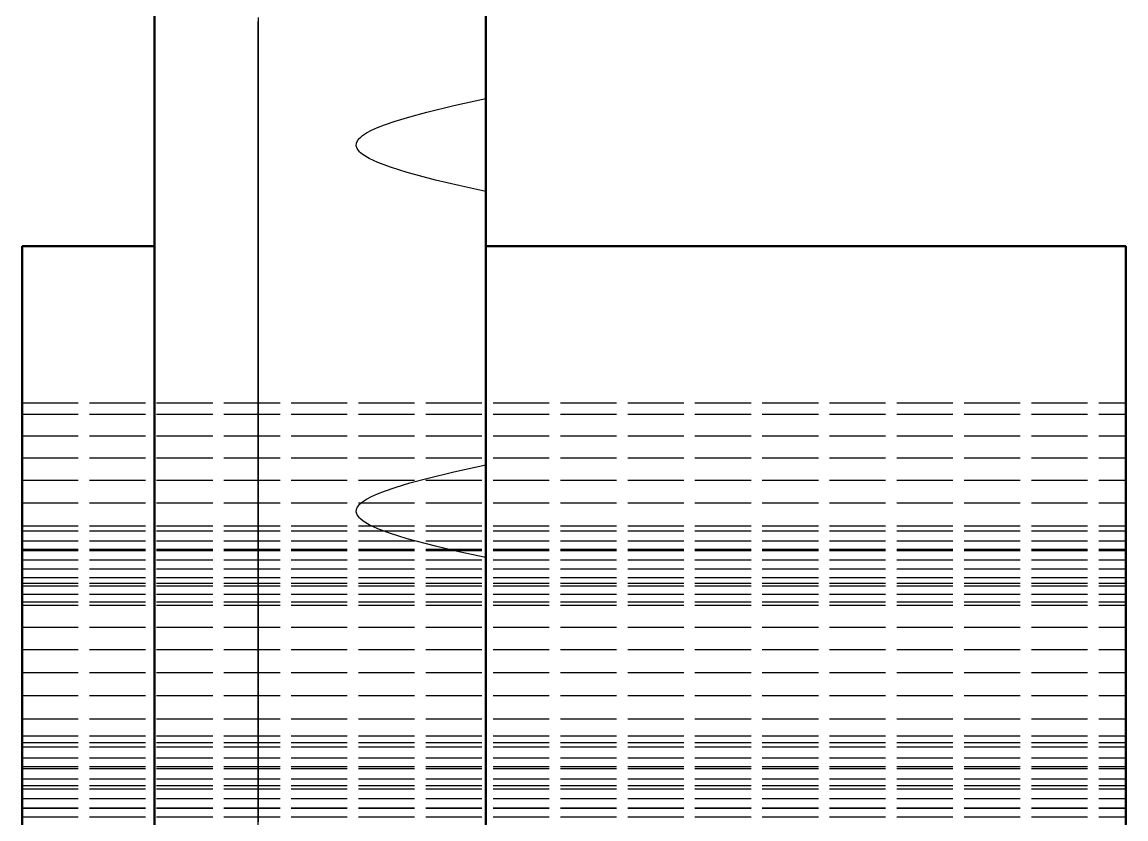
# Model space of a CAD drawing. Header units: millimetres. Extents: x 0 to 420, y 0 to 297.
# Drawn here: x 239.97 to 264.97, y 225.59 to 243.63 of the extents above; entities that cross this region are included whole.
import ezdxf

# ---------------------------------------------------------------- set-up
doc = ezdxf.new("R2010")
doc.units = ezdxf.units.MM
doc.linetypes.add('DASHED', pattern=[1.524, 1.27, -0.254])
doc.layers.add('HIDDEN', color=8, linetype='DASHED', lineweight=25)
doc.layers.add('VISIBLE', color=7, linetype='CONTINUOUS', lineweight=50)

msp = doc.modelspace()

# ---------------------------------------------------------------- linework, layer by layer
at = {"layer": 'HIDDEN'}
for points in [[(242.96812, 247.73942), (242.96812, 238.55568)], [(250.46812, 247.73942), (250.46812, 238.55568)], [(242.96812, 244.37386), (242.96812, 243.25837)], [(250.46812, 244.37386), (250.46812, 243.25837)], [(250.46812, 244.13896), (250.46812, 243.55047)], [(250.46812, 243.32301), (250.46812, 243.93161)], [(250.46812, 243.81966), (250.46812, 243.26681)], [(250.46812, 243.24837), (250.46812, 243.80208)], [(242.96812, 242.63611), (242.96812, 243.74469)], [(242.96812, 243.54247), (242.96812, 243.73554)], [(242.96812, 243.64509), (242.96812, 243.46075)], [(242.96812, 243.6242), (242.96812, 243.59921)], [(242.96812, 243.62202), (242.96812, 243.6242)], [(242.96812, 243.56095), (242.96812, 243.62202)], [(242.96812, 243.59921), (242.96812, 243.49266)], [(242.96812, 243.41635), (242.96812, 243.56095)], [(242.96812, 243.36881), (242.96812, 243.54247)], [(245.31812, 243.73554), (245.31812, 243.54247)], [(245.31812, 243.46075), (245.31812, 243.64509)], [(245.31812, 243.54247), (245.31812, 243.36881)], [(250.46812, 242.63611), (250.46812, 243.74469)], [(250.46812, 243.6242), (250.46812, 243.59921)], [(250.46812, 243.62202), (250.46812, 243.6242)], [(250.46812, 243.56095), (250.46812, 243.62202)], [(250.46812, 243.59921), (250.46812, 243.49266)], [(250.46812, 243.41635), (250.46812, 243.56095)], [(250.46812, 243.55047), (250.46812, 242.97932)], [(242.96812, 243.49266), (242.96812, 243.30295)], [(242.96812, 243.46075), (242.96812, 243.29628)], [(242.96812, 243.18903), (242.96812, 243.41635)], [(242.96812, 243.21552), (242.96812, 243.36881)], [(242.96812, 243.30295), (242.96812, 243.03116)], [(242.96812, 243.29628), (242.96812, 243.15258)], [(242.96812, 243.25837), (242.96812, 242.15654)], [(245.31812, 243.29628), (245.31812, 243.46075)], [(245.31812, 243.36881), (245.31812, 243.21552)], [(245.31812, 243.15258), (245.31812, 243.29628)], [(250.46812, 243.49266), (250.46812, 243.30295)], [(250.46812, 243.18903), (250.46812, 243.41635)], [(250.46812, 242.73459), (250.46812, 243.32301)], [(250.46812, 243.30295), (250.46812, 243.03116)], [(250.46812, 243.26681), (250.46812, 242.68908)], [(250.46812, 243.25837), (250.46812, 242.15654)], [(242.96812, 243.08347), (242.96812, 243.21552)], [(242.96812, 242.88025), (242.96812, 243.18903)], [(242.96812, 243.15258), (242.96812, 243.03048)], [(242.96812, 242.9734), (242.96812, 243.08347)], [(242.96812, 243.03116), (242.96812, 242.6788)], [(242.96812, 243.03048), (242.96812, 242.93064)], [(245.31812, 243.21552), (245.31812, 243.08347)], [(245.31812, 243.03048), (245.31812, 243.15258)], [(245.31812, 243.08347), (245.31812, 242.9734)], [(245.31812, 242.93064), (245.31812, 243.03048)], [(250.46812, 242.66989), (250.46812, 243.24837)], [(250.46812, 242.88025), (250.46812, 243.18903)], [(250.46812, 243.03116), (250.46812, 242.6788)], [(242.96812, 242.88591), (242.96812, 242.9734)], [(242.96812, 242.96781), (242.96812, 242.96719)], [(242.96812, 242.96073), (242.96812, 242.96781)], [(242.96812, 242.96719), (242.96812, 242.94989)], [(242.96812, 242.93054), (242.96812, 242.96073)], [(242.96812, 242.94989), (242.96812, 242.90892)], [(242.96812, 242.93064), (242.96812, 242.85363)], [(242.96812, 242.87679), (242.96812, 242.93054)], [(242.96812, 242.90892), (242.96812, 242.84451)], [(242.96812, 242.8215), (242.96812, 242.88591)], [(242.96812, 242.49175), (242.96812, 242.88025)], [(242.96812, 242.79978), (242.96812, 242.87679)], [(242.96812, 242.85363), (242.96812, 242.79988)], [(242.96812, 242.84451), (242.96812, 242.75702)], [(242.96812, 242.78053), (242.96812, 242.8215)], [(242.96812, 242.79988), (242.96812, 242.76969)], [(242.96812, 242.69994), (242.96812, 242.79978)], [(242.96812, 242.76323), (242.96812, 242.78053)], [(242.96812, 242.76969), (242.96812, 242.76261)], [(242.96812, 242.76261), (242.96812, 242.76323)], [(242.96812, 242.75702), (242.96812, 242.64695)], [(245.31812, 242.9734), (245.31812, 242.88591)], [(245.31812, 242.96781), (245.31812, 242.96073)], [(245.31812, 242.96719), (245.31812, 242.96781)], [(245.31812, 242.94989), (245.31812, 242.96719)], [(245.31812, 242.96073), (245.31812, 242.93054)], [(245.31812, 242.90892), (245.31812, 242.94989)], [(245.31812, 242.85363), (245.31812, 242.93064)], [(245.31812, 242.93054), (245.31812, 242.87679)], [(245.31812, 242.84451), (245.31812, 242.90892)], [(245.31812, 242.88591), (245.31812, 242.8215)], [(245.31812, 242.87679), (245.31812, 242.79978)], [(245.31812, 242.79988), (245.31812, 242.85363)], [(245.31812, 242.75702), (245.31812, 242.84451)], [(245.31812, 242.8215), (245.31812, 242.78053)], [(245.31812, 242.76969), (245.31812, 242.79988)], [(245.31812, 242.79978), (245.31812, 242.69994)], [(245.31812, 242.78053), (245.31812, 242.76323)], [(245.31812, 242.76261), (245.31812, 242.76969)], [(245.31812, 242.76323), (245.31812, 242.76261)], [(245.31812, 242.64695), (245.31812, 242.75702)], [(250.46812, 242.97932), (250.46812, 242.42837)], [(250.46812, 242.49175), (250.46812, 242.88025)], [(242.96812, 242.57784), (242.96812, 242.69994)], [(242.96812, 242.6788), (242.96812, 242.24784)], [(242.96812, 242.64695), (242.96812, 242.5149)], [(242.96812, 241.54469), (242.96812, 242.63611)], [(242.96812, 242.43414), (242.96812, 242.57784)], [(242.96812, 242.5149), (242.96812, 242.36161)], [(245.31812, 242.69994), (245.31812, 242.57784)], [(245.31812, 242.5149), (245.31812, 242.64695)], [(245.31812, 242.57784), (245.31812, 242.43414)], [(245.31812, 242.36161), (245.31812, 242.5149)], [(250.46812, 242.16956), (250.46812, 242.73459)], [(250.46812, 242.68908), (250.46812, 242.08964)], [(250.46812, 242.6788), (250.46812, 242.24784)], [(250.46812, 242.06979), (250.46812, 242.66989)], [(250.46812, 241.54469), (250.46812, 242.63611)], [(242.96812, 242.02569), (242.96812, 242.49175)], [(242.96812, 242.26967), (242.96812, 242.43414)], [(242.96812, 242.36161), (242.96812, 242.18795)], [(242.96812, 242.08533), (242.96812, 242.26967)], [(245.31812, 242.43414), (245.31812, 242.26967)], [(245.31812, 242.18795), (245.31812, 242.36161)], [(245.31812, 242.26967), (245.31812, 242.08533)], [(250.46812, 242.02569), (250.46812, 242.49175)], [(250.46812, 242.42837), (250.46812, 241.90037)], [(242.96812, 242.24784), (242.96812, 241.74069)], [(242.96812, 242.18795), (242.96812, 241.99488)], [(242.96812, 242.15654), (242.96812, 241.07454)], [(242.96812, 241.88216), (242.96812, 242.08533)], [(242.96812, 241.48469), (242.96812, 242.02569)], [(245.31812, 241.99488), (245.31812, 242.18795)], [(245.31812, 242.08533), (245.31812, 241.88216)], [(250.46812, 242.24784), (250.46812, 241.74069)], [(250.46812, 241.63102), (250.46812, 242.16956)], [(250.46812, 242.15654), (250.46812, 241.07454)], [(250.46812, 242.08964), (250.46812, 241.47176)], [(250.46812, 241.45137), (250.46812, 242.06979)], [(250.46812, 241.48469), (250.46812, 242.02569)], [(242.96812, 241.99488), (242.96812, 241.78349)], [(242.96812, 241.66129), (242.96812, 241.88216)], [(242.96812, 241.78349), (242.96812, 241.55495)], [(245.31812, 241.78349), (245.31812, 241.99488)], [(245.31812, 241.88216), (245.31812, 241.66129)], [(245.31812, 241.55495), (245.31812, 241.78349)], [(249.74283, 241.74136), (250.46812, 241.90037)], [(250.46812, 241.90037), (250.46812, 241.51376)], [(242.96812, 241.74069), (242.96812, 241.16018)], [(242.96812, 241.42396), (242.96812, 241.66129)], [(242.96812, 241.55495), (242.96812, 241.31055)], [(242.96812, 240.47655), (242.96812, 241.54469)], [(245.31812, 241.66129), (245.31812, 241.42396)], [(245.31812, 241.31055), (245.31812, 241.55495)], [(248.74794, 241.48987), (249.13207, 241.59353)], [(249.13207, 241.59353), (249.74283, 241.74136)], [(250.46812, 241.74069), (250.46812, 241.16018)], [(250.46812, 241.1219), (250.46812, 241.63102)], [(250.46812, 240.47655), (250.46812, 241.54469)], [(250.46812, 241.51376), (250.46812, 241.09295)], [(242.96812, 240.87177), (242.96812, 241.48469)], [(242.96812, 241.1715), (242.96812, 241.42396)], [(242.96812, 241.31055), (242.96812, 241.05164)], [(245.31812, 241.42396), (245.31812, 241.1715)], [(245.31812, 241.05164), (245.31812, 241.31055)], [(248.01671, 241.24348), (248.17405, 241.3056)], [(248.17405, 241.3056), (248.42008, 241.39064)], [(248.42008, 241.39064), (248.74794, 241.48987)], [(250.46812, 240.87177), (250.46812, 241.48469)], [(250.46812, 241.47176), (250.46812, 240.83882)], [(250.46812, 240.818), (250.46812, 241.45137)], [(242.96812, 240.90531), (242.96812, 241.1715)], [(242.96812, 241.16018), (242.96812, 240.50957)], [(242.96812, 241.07454), (242.96812, 240.01847)], [(242.96812, 241.05164), (242.96812, 240.77968)], [(245.31812, 241.1715), (245.31812, 240.90531)], [(245.31812, 240.77968), (245.31812, 241.05164)], [(247.56411, 240.94736), (247.61113, 241.00526)], [(247.61113, 241.00526), (247.63051, 241.02371)], [(247.63051, 241.02371), (247.67965, 241.06365)], [(247.67965, 241.06365), (247.76989, 241.12269)], [(247.76989, 241.12269), (247.88213, 241.18257)], [(247.88213, 241.18257), (248.01671, 241.24348)], [(250.46812, 241.16018), (250.46812, 240.50957)], [(250.46812, 240.645), (250.46812, 241.1219)], [(250.46812, 241.09295), (250.46812, 240.64007)], [(250.46812, 241.07454), (250.46812, 240.01847)], [(242.96812, 240.62689), (242.96812, 240.90531)], [(242.96812, 240.19036), (242.96812, 240.87177)], [(242.96812, 240.77968), (242.96812, 240.4962)], [(245.31812, 240.90531), (245.31812, 240.62689)], [(245.31812, 240.4962), (245.31812, 240.77968)], [(247.5341, 240.83227), (247.53846, 240.88975)], [(247.5542, 240.76834), (247.5341, 240.83227)], [(247.53846, 240.88975), (247.56411, 240.94736)], [(247.60744, 240.69693), (247.5542, 240.76834)], [(250.46812, 240.19036), (250.46812, 240.87177)], [(250.46812, 240.83882), (250.46812, 240.19428)], [(250.46812, 240.17314), (250.46812, 240.818)], [(242.96812, 240.3378), (242.96812, 240.62689)], [(242.96812, 240.50957), (242.96812, 239.7925)], [(245.31812, 240.62689), (245.31812, 240.3378)], [(247.63055, 240.6747), (247.60744, 240.69693)], [(247.69345, 240.62481), (247.63055, 240.6747)], [(247.82794, 240.54343), (247.69345, 240.62481)], [(248.02637, 240.45091), (247.82794, 240.54343)], [(250.46812, 240.20291), (250.46812, 240.645)], [(250.46812, 240.64007), (250.46812, 240.15736)], [(250.46812, 240.50957), (250.46812, 239.7925)], [(242.96812, 240.4962), (242.96812, 240.20276)], [(242.96812, 239.43769), (242.96812, 240.47655)], [(242.96812, 240.03964), (242.96812, 240.3378)], [(245.31812, 240.20276), (245.31812, 240.4962)], [(245.31812, 240.3378), (245.31812, 240.03964)], [(248.30902, 240.34474), (248.02637, 240.45091)], [(248.69061, 240.22506), (248.30902, 240.34474)], [(250.46812, 239.43769), (250.46812, 240.47655)], [(242.96812, 240.20276), (242.96812, 239.90102)], [(242.96812, 239.44426), (242.96812, 240.19036)], [(242.96812, 239.7341), (242.96812, 240.03964)], [(242.96812, 240.01847), (242.96812, 238.99425)], [(245.31812, 239.90102), (245.31812, 240.20276)], [(245.31812, 240.03964), (245.31812, 239.7341)], [(249.32945, 240.05527), (248.69061, 240.22506)], [(249.85902, 239.93062), (249.32945, 240.05527)], [(250.46812, 239.79807), (250.46812, 240.20291)], [(250.46812, 240.19428), (250.46812, 239.56992)], [(250.46812, 239.44426), (250.46812, 240.19036)], [(250.46812, 239.52033), (250.46812, 240.17314)], [(250.46812, 240.15736), (250.46812, 239.64727)], [(250.46812, 240.01847), (250.46812, 238.99425)], [(242.96812, 239.90102), (242.96812, 239.59267)], [(242.96812, 239.7925), (242.96812, 239.01296)], [(245.31812, 239.59267), (245.31812, 239.90102)], [(250.46812, 239.79807), (249.85902, 239.93062)], [(250.46812, 239.24573), (250.46812, 239.79807)], [(250.46812, 239.7925), (250.46812, 239.01296)], [(242.96812, 239.42287), (242.96812, 239.7341)], [(242.96812, 239.59267), (242.96812, 239.27942)], [(245.31812, 239.7341), (245.31812, 239.42287)], [(245.31812, 239.27942), (245.31812, 239.59267)], [(250.46812, 239.64727), (250.46812, 239.11232)], [(250.46812, 239.56992), (250.46812, 238.94128)], [(250.46812, 238.86312), (250.46812, 239.52033)], [(242.96812, 238.63765), (242.96812, 239.44426)], [(242.96812, 238.43394), (242.96812, 239.43769)], [(242.96812, 239.10769), (242.96812, 239.42287)], [(242.96812, 239.27942), (242.96812, 238.96303)], [(245.31812, 239.42287), (245.31812, 239.10769)], [(245.31812, 238.96303), (245.31812, 239.27942)], [(250.46812, 238.63765), (250.46812, 239.44426)], [(250.46812, 238.43394), (250.46812, 239.43769)], [(242.96812, 238.79034), (242.96812, 239.10769)], [(242.96812, 239.01296), (242.96812, 238.17533)], [(245.31812, 239.10769), (245.31812, 238.79034)], [(250.46812, 238.66845), (250.46812, 239.24573)], [(250.46812, 239.11232), (250.46812, 238.55522)], [(250.46812, 239.01296), (250.46812, 238.17533)], [(242.96812, 238.99425), (242.96812, 238.00765)], [(242.96812, 238.96303), (242.96812, 238.64528)], [(242.96812, 238.93582), (242.96812, 238.9352)], [(242.96812, 238.92874), (242.96812, 238.93582)], [(242.96812, 238.9352), (242.96812, 238.9179)], [(242.96812, 238.89855), (242.96812, 238.92874)], [(242.96812, 238.9179), (242.96812, 238.87693)], [(242.96812, 238.8448), (242.96812, 238.89855)], [(242.96812, 238.87693), (242.96812, 238.81252)], [(242.96812, 238.7678), (242.96812, 238.8448)], [(242.96812, 238.81252), (242.96812, 238.72504)], [(242.96812, 238.47258), (242.96812, 238.79034)], [(242.96812, 238.66796), (242.96812, 238.7678)], [(245.31812, 238.64528), (245.31812, 238.96303)], [(245.31812, 238.93582), (245.31812, 238.92874)], [(245.31812, 238.9352), (245.31812, 238.93582)], [(245.31812, 238.9179), (245.31812, 238.9352)], [(245.31812, 238.92874), (245.31812, 238.89855)], [(245.31812, 238.87693), (245.31812, 238.9179)], [(245.31812, 238.89855), (245.31812, 238.8448)], [(245.31812, 238.81252), (245.31812, 238.87693)], [(245.31812, 238.8448), (245.31812, 238.7678)], [(245.31812, 238.72504), (245.31812, 238.81252)], [(245.31812, 238.79034), (245.31812, 238.47258)], [(245.31812, 238.7678), (245.31812, 238.66796)], [(250.46812, 238.99425), (250.46812, 238.00765)], [(250.46812, 238.94128), (250.46812, 238.31153)], [(250.46812, 238.20513), (250.46812, 238.86312)], [(239.96812, 238.55568), (239.96812, 235.01188)], [(242.96812, 238.72504), (242.96812, 238.61496)], [(242.96812, 238.54585), (242.96812, 238.66796)], [(242.96812, 238.64528), (242.96812, 238.32792)], [(242.96812, 237.77504), (242.96812, 238.63765)], [(242.96812, 238.61496), (242.96812, 238.48291)], [(242.96812, 238.55568), (242.96812, 234.92333)], [(242.96812, 238.40216), (242.96812, 238.54585)], [(245.31812, 238.61496), (245.31812, 238.72504)], [(245.31812, 238.66796), (245.31812, 238.54585)], [(245.31812, 238.32792), (245.31812, 238.64528)], [(245.31812, 238.48291), (245.31812, 238.61496)], [(245.31812, 238.54585), (245.31812, 238.40216)], [(250.46812, 238.0694), (250.46812, 238.66845)], [(250.46812, 237.77504), (250.46812, 238.63765)], [(250.46812, 238.55568), (250.46812, 234.92333)], [(250.46812, 238.55522), (250.46812, 237.97873)], [(264.96812, 238.55568), (264.96812, 235.01188)], [(242.96812, 238.48291), (242.96812, 238.32963)], [(242.96812, 238.15619), (242.96812, 238.47258)], [(242.96812, 237.47096), (242.96812, 238.43394)], [(242.96812, 238.23768), (242.96812, 238.40216)], [(242.96812, 238.32963), (242.96812, 238.15597)], [(242.96812, 238.32792), (242.96812, 238.01275)], [(245.31812, 238.32963), (245.31812, 238.48291)], [(245.31812, 238.47258), (245.31812, 238.15619)], [(245.31812, 238.40216), (245.31812, 238.23768)], [(245.31812, 238.15597), (245.31812, 238.32963)], [(245.31812, 238.01275), (245.31812, 238.32792)], [(250.46812, 237.47096), (250.46812, 238.43394)], [(250.46812, 238.31153), (250.46812, 237.68381)], [(242.96812, 238.05335), (242.96812, 238.23768)], [(242.96812, 238.17533), (242.96812, 237.28428)], [(242.96812, 237.84294), (242.96812, 238.15619)], [(242.96812, 238.15597), (242.96812, 237.9629)], [(242.96812, 237.85017), (242.96812, 238.05335)], [(242.96812, 238.01275), (242.96812, 237.70152)], [(242.96812, 238.00765), (242.96812, 237.06419)], [(245.31812, 238.23768), (245.31812, 238.05335)], [(245.31812, 238.15619), (245.31812, 237.84294)], [(245.31812, 237.9629), (245.31812, 238.15597)], [(245.31812, 238.05335), (245.31812, 237.85017)], [(245.31812, 237.70152), (245.31812, 238.01275)], [(250.46812, 237.54993), (250.46812, 238.20513)], [(250.46812, 238.17533), (250.46812, 237.28428)], [(250.46812, 237.45184), (250.46812, 238.0694)], [(250.46812, 238.00765), (250.46812, 237.06419)], [(242.96812, 237.9629), (242.96812, 237.75151)], [(242.96812, 237.62931), (242.96812, 237.85017)], [(242.96812, 237.53459), (242.96812, 237.84294)], [(242.96812, 236.86126), (242.96812, 237.77504)], [(242.96812, 237.75151), (242.96812, 237.52297)], [(245.31812, 237.75151), (245.31812, 237.9629)], [(245.31812, 237.85017), (245.31812, 237.62931)], [(245.31812, 237.84294), (245.31812, 237.53459)], [(245.31812, 237.52297), (245.31812, 237.75151)], [(250.46812, 237.97873), (250.46812, 237.38576)], [(250.46812, 236.86126), (250.46812, 237.77504)], [(242.96812, 237.70152), (242.96812, 237.39597)], [(242.96812, 237.39198), (242.96812, 237.62931)], [(242.96812, 237.23285), (242.96812, 237.53459)], [(242.96812, 237.52297), (242.96812, 237.27856)], [(245.31812, 237.39597), (245.31812, 237.70152)], [(245.31812, 237.62931), (245.31812, 237.39198)], [(245.31812, 237.53459), (245.31812, 237.23285)], [(245.31812, 237.27856), (245.31812, 237.52297)], [(250.46812, 237.68381), (250.46812, 237.06127)], [(250.46812, 236.90112), (250.46812, 237.54993)], [(242.96812, 236.55414), (242.96812, 237.47096)], [(242.96812, 237.39597), (242.96812, 237.09782)], [(242.96812, 237.13951), (242.96812, 237.39198)], [(242.96812, 237.28428), (242.96812, 236.34481)], [(242.96812, 237.27856), (242.96812, 237.01966)], [(245.31812, 237.09782), (245.31812, 237.39597)], [(245.31812, 237.39198), (245.31812, 237.13951)], [(245.31812, 237.01966), (245.31812, 237.27856)], [(250.46812, 236.55414), (250.46812, 237.47096)], [(250.46812, 236.81916), (250.46812, 237.45184)], [(250.46812, 237.38576), (250.46812, 236.77927)], [(250.46812, 237.28428), (250.46812, 236.34481)], [(242.96812, 236.93942), (242.96812, 237.23285)], [(242.96812, 236.87333), (242.96812, 237.13951)], [(242.96812, 237.09782), (242.96812, 236.80872)], [(242.96812, 237.06419), (242.96812, 236.16919)], [(242.96812, 237.01966), (242.96812, 236.7477)], [(245.31812, 237.23285), (245.31812, 236.93942)], [(245.31812, 237.13951), (245.31812, 236.87333)], [(245.31812, 236.80872), (245.31812, 237.09782)], [(245.31812, 236.7477), (245.31812, 237.01966)], [(250.46812, 237.06419), (250.46812, 236.16919)], [(250.46812, 237.06127), (250.46812, 236.44703)], [(242.96812, 236.65593), (242.96812, 236.93942)], [(242.96812, 236.59491), (242.96812, 236.87333)], [(242.96812, 235.90141), (242.96812, 236.86126)], [(242.96812, 236.80872), (242.96812, 236.5303)], [(245.31812, 236.93942), (245.31812, 236.65593)], [(245.31812, 236.87333), (245.31812, 236.59491)], [(245.31812, 236.5303), (245.31812, 236.80872)], [(250.46812, 236.26225), (250.46812, 236.90112)], [(250.46812, 235.90141), (250.46812, 236.86126)], [(250.46812, 236.17481), (250.46812, 236.81916)], [(250.46812, 236.77927), (250.46812, 236.1623)], [(242.96812, 236.7477), (242.96812, 236.46421)], [(242.96812, 236.38397), (242.96812, 236.65593)], [(242.96812, 236.30581), (242.96812, 236.59491)], [(242.96812, 235.68864), (242.96812, 236.55414)], [(242.96812, 236.5303), (242.96812, 236.26412)], [(245.31812, 236.46421), (245.31812, 236.7477)], [(245.31812, 236.65593), (245.31812, 236.38397)], [(245.31812, 236.59491), (245.31812, 236.30581)], [(245.31812, 236.26412), (245.31812, 236.5303)], [(250.46812, 235.68864), (250.46812, 236.55414)], [(242.96812, 236.46421), (242.96812, 236.17078)], [(242.96812, 236.12507), (242.96812, 236.38397)], [(242.96812, 236.34481), (242.96812, 235.36215)], [(242.96812, 236.00766), (242.96812, 236.30581)], [(242.96812, 236.26412), (242.96812, 236.01165)], [(245.31812, 236.17078), (245.31812, 236.46421)], [(245.31812, 236.38397), (245.31812, 236.12507)], [(245.31812, 236.30581), (245.31812, 236.00766)], [(245.31812, 236.01165), (245.31812, 236.26412)], [(250.46812, 236.44703), (250.46812, 235.84415)], [(250.46812, 236.34481), (250.46812, 235.36215)], [(250.46812, 235.63681), (250.46812, 236.26225)], [(242.96812, 236.17078), (242.96812, 235.86904)], [(242.96812, 236.16919), (242.96812, 235.32766)], [(242.96812, 235.88066), (242.96812, 236.12507)], [(242.96812, 236.01165), (242.96812, 235.77432)], [(242.96812, 235.70211), (242.96812, 236.00766)], [(245.31812, 235.86904), (245.31812, 236.17078)], [(245.31812, 236.12507), (245.31812, 235.88066)], [(245.31812, 235.77432), (245.31812, 236.01165)], [(245.31812, 236.00766), (245.31812, 235.70211)], [(250.46812, 235.52232), (250.46812, 236.17481)], [(250.46812, 236.16919), (250.46812, 235.32766)], [(250.46812, 236.1623), (250.46812, 235.50969)], [(242.96812, 234.90087), (242.96812, 235.90141)], [(242.96812, 235.65212), (242.96812, 235.88066)], [(242.96812, 235.86904), (242.96812, 235.56069)], [(242.96812, 235.77432), (242.96812, 235.55346)], [(245.31812, 235.88066), (245.31812, 235.65212)], [(245.31812, 235.56069), (245.31812, 235.86904)], [(245.31812, 235.55346), (245.31812, 235.77432)], [(250.46812, 234.90087), (250.46812, 235.90141)], [(250.46812, 235.84415), (250.46812, 235.25567)], [(242.96812, 235.39088), (242.96812, 235.70211)], [(242.96812, 234.87932), (242.96812, 235.68864)], [(242.96812, 235.44073), (242.96812, 235.65212)], [(242.96812, 235.56069), (242.96812, 235.24744)], [(242.96812, 235.55346), (242.96812, 235.35028)], [(245.31812, 235.70211), (245.31812, 235.39088)], [(245.31812, 235.65212), (245.31812, 235.44073)], [(245.31812, 235.24744), (245.31812, 235.56069)], [(245.31812, 235.35028), (245.31812, 235.55346)], [(250.46812, 234.87932), (250.46812, 235.68864)], [(250.46812, 235.02821), (250.46812, 235.63681)], [(250.46812, 234.86526), (250.46812, 235.52232)], [(250.46812, 235.50969), (250.46812, 234.85257)], [(242.96812, 235.24766), (242.96812, 235.44073)], [(242.96812, 235.07571), (242.96812, 235.39088)], [(242.96812, 235.36215), (242.96812, 234.34182)], [(242.96812, 235.35028), (242.96812, 235.16595)], [(242.96812, 235.32766), (242.96812, 234.54435)], [(245.31812, 235.44073), (245.31812, 235.24766)], [(245.31812, 235.39088), (245.31812, 235.07571)], [(245.31812, 235.16595), (245.31812, 235.35028)], [(250.46812, 235.36215), (250.46812, 234.34182)], [(250.46812, 235.32766), (250.46812, 234.54435)], [(250.46812, 235.25567), (250.46812, 234.68452)], [(239.96812, 235.01188), (264.96812, 235.01188)], [(239.96812, 234.7561), (239.96812, 235.01188)], [(242.96812, 235.074), (242.96812, 235.24766)], [(242.96812, 235.24744), (242.96812, 234.93105)], [(242.96812, 235.16595), (242.96812, 235.00147)], [(242.96812, 234.75835), (242.96812, 235.07571)], [(242.96812, 234.92072), (242.96812, 235.074)], [(242.96812, 235.00147), (242.96812, 234.85778)], [(245.31812, 235.24766), (245.31812, 235.074)], [(245.31812, 234.93105), (245.31812, 235.24744)], [(245.31812, 235.00147), (245.31812, 235.16595)], [(245.31812, 235.07571), (245.31812, 234.75835)], [(245.31812, 235.074), (245.31812, 234.92072)], [(245.31812, 234.85778), (245.31812, 235.00147)], [(250.46812, 234.43979), (250.46812, 235.02821)], [(264.96812, 234.7561), (264.96812, 235.01188)], [(239.96812, 234.7561), (264.96812, 234.7561)], [(239.96812, 234.26415), (239.96812, 234.7561)], [(242.96812, 234.93105), (242.96812, 234.61329)], [(242.96812, 234.92333), (242.96812, 231.41407)], [(242.96812, 234.78867), (242.96812, 234.92072)], [(242.96812, 233.86522), (242.96812, 234.90087)], [(242.96812, 234.13072), (242.96812, 234.87932)], [(242.96812, 234.85778), (242.96812, 234.73567)], [(242.96812, 234.67859), (242.96812, 234.78867)], [(242.96812, 234.44059), (242.96812, 234.75835)], [(245.31812, 234.61329), (245.31812, 234.93105)], [(245.31812, 234.92072), (245.31812, 234.78867)], [(245.31812, 234.73567), (245.31812, 234.85778)], [(245.31812, 234.78867), (245.31812, 234.67859)], [(245.31812, 234.75835), (245.31812, 234.44059)], [(250.46812, 234.92333), (250.46812, 231.41407)], [(250.46812, 233.86522), (250.46812, 234.90087)], [(250.46812, 234.13072), (250.46812, 234.87932)], [(250.46812, 234.20722), (250.46812, 234.86526)], [(250.46812, 234.85257), (250.46812, 234.19454)], [(264.96812, 234.26415), (264.96812, 234.7561)], [(242.96812, 234.73567), (242.96812, 234.63583)], [(242.96812, 234.59111), (242.96812, 234.67859)], [(242.96812, 234.63583), (242.96812, 234.55883)], [(242.96812, 234.61329), (242.96812, 234.29594)], [(242.96812, 234.5267), (242.96812, 234.59111)], [(242.96812, 234.55883), (242.96812, 234.50508)], [(242.96812, 234.54435), (242.96812, 233.82364)], [(242.96812, 234.48573), (242.96812, 234.5267)], [(242.96812, 234.50508), (242.96812, 234.47489)], [(245.31812, 234.63583), (245.31812, 234.73567)], [(245.31812, 234.67859), (245.31812, 234.59111)], [(245.31812, 234.55883), (245.31812, 234.63583)], [(245.31812, 234.29594), (245.31812, 234.61329)], [(245.31812, 234.59111), (245.31812, 234.5267)], [(245.31812, 234.50508), (245.31812, 234.55883)], [(245.31812, 234.5267), (245.31812, 234.48573)], [(245.31812, 234.47489), (245.31812, 234.50508)], [(250.46812, 234.68452), (250.46812, 234.13356)], [(250.46812, 234.54435), (250.46812, 233.82364)], [(239.96812, 234.26415), (264.96812, 234.26415)], [(239.96812, 233.7648), (239.96812, 234.26415)], [(242.96812, 234.46843), (242.96812, 234.48573)], [(242.96812, 234.47489), (242.96812, 234.46781)], [(242.96812, 234.46781), (242.96812, 234.46843)], [(242.96812, 234.12421), (242.96812, 234.44059)], [(242.96812, 234.34182), (242.96812, 233.2895)], [(242.96812, 234.29594), (242.96812, 233.98076)], [(245.31812, 234.48573), (245.31812, 234.46843)], [(245.31812, 234.46781), (245.31812, 234.47489)], [(245.31812, 234.46843), (245.31812, 234.46781)], [(245.31812, 234.44059), (245.31812, 234.12421)], [(245.31812, 233.98076), (245.31812, 234.29594)], [(250.46812, 233.87476), (250.46812, 234.43979)], [(250.46812, 234.34182), (250.46812, 233.2895)], [(264.96812, 233.7648), (264.96812, 234.26415)], [(242.96812, 233.44706), (242.96812, 234.13072)], [(242.96812, 233.81096), (242.96812, 234.12421)], [(245.31812, 234.12421), (245.31812, 233.81096)], [(250.46812, 233.55179), (250.46812, 234.20722)], [(250.46812, 234.19454), (250.46812, 233.5392)], [(250.46812, 234.13356), (250.46812, 233.60556)], [(250.46812, 233.44706), (250.46812, 234.13072)], [(239.96812, 233.7648), (264.96812, 233.7648)], [(239.96812, 233.2583), (239.96812, 233.7648)], [(242.96812, 233.98076), (242.96812, 233.66953)], [(242.96812, 232.80026), (242.96812, 233.86522)], [(242.96812, 233.82364), (242.96812, 233.16959)], [(242.96812, 233.5026), (242.96812, 233.81096)], [(245.31812, 233.66953), (245.31812, 233.98076)], [(245.31812, 233.81096), (245.31812, 233.5026)], [(250.46812, 233.33621), (250.46812, 233.87476)], [(250.46812, 232.80026), (250.46812, 233.86522)], [(250.46812, 233.82364), (250.46812, 233.16959)], [(264.96812, 233.2583), (264.96812, 233.7648)], [(242.96812, 233.66953), (242.96812, 233.36399)], [(242.96812, 233.20087), (242.96812, 233.5026)], [(245.31812, 233.36399), (245.31812, 233.66953)], [(245.31812, 233.5026), (245.31812, 233.20087)], [(249.74283, 233.44655), (250.46812, 233.60556)], [(250.46812, 233.60556), (250.46812, 233.21895)], [(250.46812, 232.90256), (250.46812, 233.55179)], [(250.46812, 233.5392), (250.46812, 232.89013)], [(239.96812, 233.2583), (264.96812, 233.2583)], [(239.96812, 232.7449), (239.96812, 233.2583)], [(242.96812, 232.83217), (242.96812, 233.44706)], [(242.96812, 233.36399), (242.96812, 233.06583)], [(242.96812, 233.2895), (242.96812, 232.2111)], [(245.31812, 233.06583), (245.31812, 233.36399)], [(248.74794, 233.19507), (249.13207, 233.29873)], [(249.13207, 233.29873), (249.74283, 233.44655)], [(250.46812, 232.83217), (250.46812, 233.44706)], [(250.46812, 232.8271), (250.46812, 233.33621)], [(250.46812, 233.2895), (250.46812, 232.2111)], [(264.96812, 232.7449), (264.96812, 233.2583)], [(242.96812, 232.90743), (242.96812, 233.20087)], [(242.96812, 233.16959), (242.96812, 232.58588)], [(242.96812, 233.06583), (242.96812, 232.77674)], [(245.31812, 233.20087), (245.31812, 232.90743)], [(245.31812, 232.77674), (245.31812, 233.06583)], [(248.01671, 232.94867), (248.17405, 233.01079)], [(248.17405, 233.01079), (248.42008, 233.09583)], [(248.42008, 233.09583), (248.74794, 233.19507)], [(250.46812, 233.21895), (250.46812, 232.79815)], [(250.46812, 233.16959), (250.46812, 232.58588)], [(242.96812, 232.62395), (242.96812, 232.90743)], [(242.96812, 232.28951), (242.96812, 232.83217)], [(242.96812, 231.71195), (242.96812, 232.80026)], [(242.96812, 232.77674), (242.96812, 232.49832)], [(245.31812, 232.90743), (245.31812, 232.62395)], [(245.31812, 232.49832), (245.31812, 232.77674)], [(247.63051, 232.7289), (247.67965, 232.76884)], [(247.67965, 232.76884), (247.76989, 232.82788)], [(247.76989, 232.82788), (247.88213, 232.88777)], [(247.88213, 232.88777), (248.01671, 232.94867)], [(250.46812, 232.26309), (250.46812, 232.90256)], [(250.46812, 232.89013), (250.46812, 232.25088)], [(250.46812, 232.28951), (250.46812, 232.83217)], [(250.46812, 232.35019), (250.46812, 232.8271)], [(250.46812, 231.71195), (250.46812, 232.80026)], [(250.46812, 232.79815), (250.46812, 232.34526)], [(239.96812, 232.7449), (264.96812, 232.7449)], [(239.96812, 232.22478), (239.96812, 232.7449)], [(242.96812, 232.35199), (242.96812, 232.62395)], [(242.96812, 232.58588), (242.96812, 232.07577)], [(245.31812, 232.62395), (245.31812, 232.35199)], [(247.5341, 232.53747), (247.53846, 232.59495)], [(247.5542, 232.47353), (247.5341, 232.53747)], [(247.53846, 232.59495), (247.56411, 232.65255)], [(247.56411, 232.65255), (247.61113, 232.71045)], [(247.61113, 232.71045), (247.63051, 232.7289)], [(250.46812, 232.58588), (250.46812, 232.07577)], [(264.96812, 232.22478), (264.96812, 232.7449)], [(242.96812, 232.49832), (242.96812, 232.23213)], [(242.96812, 232.09308), (242.96812, 232.35199)], [(242.96812, 231.82213), (242.96812, 232.28951)], [(245.31812, 232.23213), (245.31812, 232.49832)], [(245.31812, 232.35199), (245.31812, 232.09308)], [(247.60744, 232.40212), (247.5542, 232.47353)], [(247.63055, 232.37989), (247.60744, 232.40212)], [(247.69345, 232.33), (247.63055, 232.37989)], [(247.82794, 232.24862), (247.69345, 232.33)], [(250.46812, 231.90811), (250.46812, 232.35019)], [(250.46812, 232.34526), (250.46812, 231.86256)], [(250.46812, 231.82213), (250.46812, 232.28951)], [(250.46812, 231.63686), (250.46812, 232.26309)], [(250.46812, 232.25088), (250.46812, 231.62494)], [(239.96812, 232.22478), (264.96812, 232.22478)], [(239.96812, 231.69815), (239.96812, 232.22478)], [(239.96812, 232.1079), (264.96812, 232.1079)], [(239.96812, 231.71191), (239.96812, 232.1079)], [(239.96812, 232.1079), (239.96812, 231.8807)], [(242.96812, 232.23213), (242.96812, 231.97967)], [(242.96812, 232.2111), (242.96812, 231.11264)], [(242.96812, 231.84868), (242.96812, 232.09308)], [(242.96812, 232.07577), (242.96812, 231.64215)], [(245.31812, 231.97967), (245.31812, 232.23213)], [(245.31812, 232.09308), (245.31812, 231.84868)], [(248.02637, 232.1561), (247.82794, 232.24862)], [(248.30902, 232.04993), (248.02637, 232.1561)], [(248.69061, 231.93025), (248.30902, 232.04993)], [(250.46812, 232.2111), (250.46812, 231.11264)], [(250.46812, 232.07577), (250.46812, 231.64215)], [(264.96812, 231.69815), (264.96812, 232.22478)], [(264.96812, 231.71191), (264.96812, 232.1079)], [(264.96812, 232.1079), (264.96812, 231.8807)], [(239.96812, 231.8807), (264.96812, 231.8807)], [(239.96812, 231.8807), (239.96812, 231.66161)], [(242.96812, 231.97967), (242.96812, 231.74234)], [(242.96812, 231.62014), (242.96812, 231.84868)], [(242.96812, 231.43264), (242.96812, 231.82213)], [(245.31812, 231.74234), (245.31812, 231.97967)], [(245.31812, 231.84868), (245.31812, 231.62014)], [(249.32945, 231.76046), (248.69061, 231.93025)], [(249.85902, 231.63581), (249.32945, 231.76046)], [(250.46812, 231.50326), (250.46812, 231.90811)], [(250.46812, 231.86256), (250.46812, 231.35246)], [(250.46812, 231.43264), (250.46812, 231.82213)], [(264.96812, 231.8807), (264.96812, 231.66161)], [(239.96812, 231.31735), (239.96812, 231.71191)], [(239.96812, 231.69815), (264.96812, 231.69815)], [(239.96812, 230.50464), (239.96812, 231.69815)], [(239.96812, 231.66161), (264.96812, 231.66161)], [(239.96812, 231.66161), (239.96812, 231.45037)], [(242.96812, 231.74234), (242.96812, 231.52147)], [(242.96812, 230.60638), (242.96812, 231.71195)], [(242.96812, 231.64215), (242.96812, 231.28743)], [(242.96812, 231.40875), (242.96812, 231.62014)], [(242.96812, 231.52147), (242.96812, 231.3183)], [(245.31812, 231.52147), (245.31812, 231.74234)], [(245.31812, 231.62014), (245.31812, 231.40875)], [(245.31812, 231.3183), (245.31812, 231.52147)], [(250.46812, 231.50326), (249.85902, 231.63581)], [(250.46812, 230.60638), (250.46812, 231.71195)], [(250.46812, 231.64215), (250.46812, 231.28743)], [(250.46812, 231.02731), (250.46812, 231.63686)], [(250.46812, 231.62494), (250.46812, 231.01574)], [(250.46812, 230.95092), (250.46812, 231.50326)], [(264.96812, 231.31735), (264.96812, 231.71191)], [(264.96812, 230.50464), (264.96812, 231.69815)], [(264.96812, 231.66161), (264.96812, 231.45037)], [(239.96812, 231.45037), (264.96812, 231.45037)], [(239.96812, 231.45037), (239.96812, 231.24673)], [(239.96812, 230.92425), (239.96812, 231.31735)], [(242.96812, 231.12325), (242.96812, 231.43264)], [(242.96812, 231.41407), (242.96812, 228.03389)], [(242.96812, 231.21568), (242.96812, 231.40875)], [(242.96812, 231.3183), (242.96812, 231.13396)], [(242.96812, 231.28743), (242.96812, 231.01362)], [(245.31812, 231.40875), (245.31812, 231.21568)], [(245.31812, 231.13396), (245.31812, 231.3183)], [(250.46812, 231.12325), (250.46812, 231.43264)], [(250.46812, 231.41407), (250.46812, 228.03389)], [(250.46812, 231.35246), (250.46812, 230.81752)], [(250.46812, 231.28743), (250.46812, 231.01362)], [(264.96812, 231.45037), (264.96812, 231.24673)], [(264.96812, 230.92425), (264.96812, 231.31735)], [(239.96812, 231.24673), (264.96812, 231.24673)], [(239.96812, 231.24673), (239.96812, 231.0505)], [(239.96812, 231.0505), (264.96812, 231.0505)], [(239.96812, 231.0505), (239.96812, 230.8615)], [(242.96812, 231.04202), (242.96812, 231.21568)], [(242.96812, 231.13396), (242.96812, 230.96949)], [(242.96812, 230.89569), (242.96812, 231.12325)], [(242.96812, 231.11264), (242.96812, 230.00027)], [(242.96812, 230.88873), (242.96812, 231.04202)], [(242.96812, 231.01362), (242.96812, 230.82226)], [(245.31812, 231.21568), (245.31812, 231.04202)], [(245.31812, 230.96949), (245.31812, 231.13396)], [(245.31812, 231.04202), (245.31812, 230.88873)], [(250.46812, 230.89569), (250.46812, 231.12325)], [(250.46812, 231.11264), (250.46812, 230.00027)], [(250.46812, 230.43776), (250.46812, 231.02731)], [(250.46812, 231.01574), (250.46812, 230.42661)], [(250.46812, 231.01362), (250.46812, 230.82226)], [(264.96812, 231.24673), (264.96812, 231.0505)], [(264.96812, 231.0505), (264.96812, 230.8615)], [(239.96812, 230.92425), (264.96812, 230.92425)], [(239.96812, 230.43067), (239.96812, 230.92425)], [(239.96812, 230.8615), (264.96812, 230.8615)], [(239.96812, 230.8615), (239.96812, 230.67959)], [(242.96812, 230.96949), (242.96812, 230.82579)], [(242.96812, 230.75123), (242.96812, 230.89569)], [(242.96812, 230.75668), (242.96812, 230.88873)], [(242.96812, 230.82579), (242.96812, 230.70369)], [(242.96812, 230.82226), (242.96812, 230.71441)], [(242.96812, 230.64661), (242.96812, 230.75668)], [(242.96812, 230.69069), (242.96812, 230.75123)], [(245.31812, 230.82579), (245.31812, 230.96949)], [(245.31812, 230.88873), (245.31812, 230.75668)], [(245.31812, 230.70369), (245.31812, 230.82579)], [(245.31812, 230.75668), (245.31812, 230.64661)], [(250.46812, 230.37364), (250.46812, 230.95092)], [(250.46812, 230.75123), (250.46812, 230.89569)], [(250.46812, 230.82226), (250.46812, 230.71441)], [(250.46812, 230.81752), (250.46812, 230.26041)], [(250.46812, 230.69069), (250.46812, 230.75123)], [(264.96812, 230.43067), (264.96812, 230.92425)], [(264.96812, 230.8615), (264.96812, 230.67959)], [(239.96812, 230.67959), (264.96812, 230.67959)], [(239.96812, 230.67959), (239.96812, 230.50464)], [(239.96812, 230.50464), (264.96812, 230.50464)], [(242.96812, 230.71441), (242.96812, 230.68868)], [(242.96812, 230.70369), (242.96812, 230.60385)], [(242.96812, 230.68868), (242.96812, 230.69069)], [(242.96812, 230.55912), (242.96812, 230.64661)], [(242.96812, 230.64102), (242.96812, 230.6404)], [(242.96812, 230.63394), (242.96812, 230.64102)], [(242.96812, 230.6404), (242.96812, 230.6231)], [(242.96812, 230.60375), (242.96812, 230.63394)], [(242.96812, 230.6231), (242.96812, 230.58213)], [(242.96812, 229.48971), (242.96812, 230.60638)], [(242.96812, 230.60385), (242.96812, 230.52684)], [(242.96812, 230.55), (242.96812, 230.60375)], [(242.96812, 230.58213), (242.96812, 230.51772)], [(242.96812, 230.49471), (242.96812, 230.55912)], [(242.96812, 230.47299), (242.96812, 230.55)], [(242.96812, 230.52684), (242.96812, 230.47309)], [(242.96812, 230.51772), (242.96812, 230.43023)], [(245.31812, 230.60385), (245.31812, 230.70369)], [(245.31812, 230.64661), (245.31812, 230.55912)], [(245.31812, 230.64102), (245.31812, 230.63394)], [(245.31812, 230.6404), (245.31812, 230.64102)], [(245.31812, 230.6231), (245.31812, 230.6404)], [(245.31812, 230.63394), (245.31812, 230.60375)], [(245.31812, 230.58213), (245.31812, 230.6231)], [(245.31812, 230.52684), (245.31812, 230.60385)], [(245.31812, 230.60375), (245.31812, 230.55)], [(245.31812, 230.51772), (245.31812, 230.58213)], [(245.31812, 230.55912), (245.31812, 230.49471)], [(245.31812, 230.55), (245.31812, 230.47299)], [(245.31812, 230.47309), (245.31812, 230.52684)], [(245.31812, 230.43023), (245.31812, 230.51772)], [(250.46812, 230.71441), (250.46812, 230.68868)], [(250.46812, 230.68868), (250.46812, 230.69069)], [(250.46812, 229.48971), (250.46812, 230.60638)], [(264.96812, 230.67959), (264.96812, 230.50464)], [(239.96812, 230.43067), (264.96812, 230.43067)], [(239.96812, 229.9294), (239.96812, 230.43067)], [(242.96812, 230.45374), (242.96812, 230.49471)], [(242.96812, 230.47309), (242.96812, 230.4429)], [(242.96812, 230.37315), (242.96812, 230.47299)], [(242.96812, 230.43644), (242.96812, 230.45374)], [(242.96812, 230.4429), (242.96812, 230.43582)], [(242.96812, 230.43582), (242.96812, 230.43644)], [(242.96812, 230.43023), (242.96812, 230.32016)], [(242.96812, 230.25105), (242.96812, 230.37315)], [(242.96812, 230.32016), (242.96812, 230.18811)], [(242.96812, 230.10735), (242.96812, 230.25105)], [(245.31812, 230.49471), (245.31812, 230.45374)], [(245.31812, 230.4429), (245.31812, 230.47309)], [(245.31812, 230.47299), (245.31812, 230.37315)], [(245.31812, 230.45374), (245.31812, 230.43644)], [(245.31812, 230.43582), (245.31812, 230.4429)], [(245.31812, 230.43644), (245.31812, 230.43582)], [(245.31812, 230.32016), (245.31812, 230.43023)], [(245.31812, 230.37315), (245.31812, 230.25105)], [(245.31812, 230.18811), (245.31812, 230.32016)], [(245.31812, 230.25105), (245.31812, 230.10735)], [(250.46812, 229.87144), (250.46812, 230.43776)], [(250.46812, 230.42661), (250.46812, 229.86077)], [(250.46812, 229.77459), (250.46812, 230.37364)], [(250.46812, 230.26041), (250.46812, 229.68393)], [(264.96812, 229.9294), (264.96812, 230.43067)], [(242.96812, 230.18811), (242.96812, 230.03482)], [(242.96812, 229.94288), (242.96812, 230.10735)], [(242.96812, 230.03482), (242.96812, 229.86116)], [(242.96812, 230.00027), (242.96812, 228.88019)], [(245.31812, 230.03482), (245.31812, 230.18811)], [(245.31812, 230.10735), (245.31812, 229.94288)], [(245.31812, 229.86116), (245.31812, 230.03482)], [(250.46812, 230.00027), (250.46812, 228.88019)], [(239.96812, 229.9294), (264.96812, 229.9294)], [(239.96812, 229.42078), (239.96812, 229.9294)], [(242.96812, 229.75854), (242.96812, 229.94288)], [(242.96812, 229.86116), (242.96812, 229.66809)], [(242.96812, 229.55537), (242.96812, 229.75854)], [(245.31812, 229.94288), (245.31812, 229.75854)], [(245.31812, 229.66809), (245.31812, 229.86116)], [(245.31812, 229.75854), (245.31812, 229.55537)], [(250.46812, 229.33145), (250.46812, 229.87144)], [(250.46812, 229.86077), (250.46812, 229.32132)], [(250.46812, 229.15704), (250.46812, 229.77459)], [(264.96812, 229.42078), (264.96812, 229.9294)], [(242.96812, 229.66809), (242.96812, 229.4567)], [(242.96812, 229.3345), (242.96812, 229.55537)], [(245.31812, 229.4567), (245.31812, 229.66809)], [(245.31812, 229.55537), (245.31812, 229.3345)], [(250.46812, 229.68393), (250.46812, 229.09096)], [(239.96812, 229.42078), (264.96812, 229.42078)], [(239.96812, 228.90509), (239.96812, 229.42078)], [(242.96812, 228.36821), (242.96812, 229.48971)], [(242.96812, 229.4567), (242.96812, 229.22816)], [(242.96812, 229.09717), (242.96812, 229.3345)], [(245.31812, 229.22816), (245.31812, 229.4567)], [(245.31812, 229.3345), (245.31812, 229.09717)], [(250.46812, 228.36821), (250.46812, 229.48971)], [(250.46812, 228.82074), (250.46812, 229.33145)], [(250.46812, 229.32132), (250.46812, 228.8112)], [(264.96812, 228.90509), (264.96812, 229.42078)], [(242.96812, 229.22816), (242.96812, 228.98375)], [(242.96812, 228.84471), (242.96812, 229.09717)], [(245.31812, 228.98375), (245.31812, 229.22816)], [(245.31812, 229.09717), (245.31812, 228.84471)], [(250.46812, 228.52435), (250.46812, 229.15704)], [(250.46812, 229.09096), (250.46812, 228.48447)], [(239.96812, 228.90509), (264.96812, 228.90509)], [(239.96812, 228.38258), (239.96812, 228.90509)], [(242.96812, 228.98375), (242.96812, 228.72485)], [(242.96812, 228.88019), (242.96812, 227.75869)], [(242.96812, 228.57852), (242.96812, 228.84471)], [(245.31812, 228.72485), (245.31812, 228.98375)], [(245.31812, 228.84471), (245.31812, 228.57852)], [(250.46812, 228.88019), (250.46812, 227.75869)], [(250.46812, 228.3421), (250.46812, 228.82074)], [(250.46812, 228.8112), (250.46812, 228.3332)], [(264.96812, 228.38258), (264.96812, 228.90509)], [(242.96812, 228.72485), (242.96812, 228.45289)], [(242.96812, 228.3001), (242.96812, 228.57852)], [(245.31812, 228.45289), (245.31812, 228.72485)], [(245.31812, 228.57852), (245.31812, 228.3001)], [(250.46812, 227.88001), (250.46812, 228.52435)], [(239.96812, 228.38258), (264.96812, 228.38258)], [(239.96812, 227.85347), (239.96812, 228.38258)], [(242.96812, 228.45289), (242.96812, 228.16941)], [(242.96812, 227.24814), (242.96812, 228.36821)], [(242.96812, 228.01101), (242.96812, 228.3001)], [(245.31812, 228.16941), (245.31812, 228.45289)], [(245.31812, 228.3001), (245.31812, 228.01101)], [(250.46812, 228.48447), (250.46812, 227.86749)], [(250.46812, 227.24814), (250.46812, 228.36821)], [(250.46812, 227.89815), (250.46812, 228.3421)], [(250.46812, 228.3332), (250.46812, 227.88994)], [(264.96812, 227.85347), (264.96812, 228.38258)], [(242.96812, 228.16941), (242.96812, 227.87597)], [(242.96812, 228.03389), (242.96812, 224.78855)], [(242.96812, 227.71285), (242.96812, 228.01101)], [(245.31812, 227.87597), (245.31812, 228.16941)], [(245.31812, 228.01101), (245.31812, 227.71285)], [(250.46812, 228.03389), (250.46812, 224.78855)], [(239.96812, 227.85347), (264.96812, 227.85347)], [(239.96812, 227.31796), (239.96812, 227.85347)], [(242.96812, 227.87597), (242.96812, 227.57423)], [(242.96812, 227.75869), (242.96812, 226.64203)], [(245.31812, 227.57423), (245.31812, 227.87597)], [(250.46812, 227.49131), (250.46812, 227.89815)], [(250.46812, 227.88994), (250.46812, 227.48385)], [(250.46812, 227.22752), (250.46812, 227.88001)], [(250.46812, 227.86749), (250.46812, 227.21488)], [(250.46812, 227.75869), (250.46812, 226.64203)], [(264.96812, 227.31796), (264.96812, 227.85347)], [(242.96812, 227.40731), (242.96812, 227.71285)], [(242.96812, 227.57423), (242.96812, 227.26588)], [(245.31812, 227.71285), (245.31812, 227.40731)], [(245.31812, 227.26588), (245.31812, 227.57423)], [(239.96812, 227.47048), (264.96812, 227.47048)], [(239.96812, 227.09223), (239.96812, 227.47048)], [(239.96812, 227.47048), (239.96812, 227.21523)], [(239.96812, 227.31796), (264.96812, 227.31796)], [(239.96812, 226.77623), (239.96812, 227.31796)], [(242.96812, 227.09608), (242.96812, 227.40731)], [(242.96812, 227.26588), (242.96812, 226.95263)], [(245.31812, 227.40731), (245.31812, 227.09608)], [(245.31812, 226.95263), (245.31812, 227.26588)], [(250.46812, 227.12382), (250.46812, 227.49131)], [(250.46812, 227.48385), (250.46812, 227.11714)], [(264.96812, 227.09223), (264.96812, 227.47048)], [(264.96812, 227.47048), (264.96812, 227.21523)], [(264.96812, 226.77623), (264.96812, 227.31796)], [(239.96812, 227.21523), (264.96812, 227.21523)], [(239.96812, 227.21523), (239.96812, 226.96776)], [(239.96812, 226.71551), (239.96812, 227.09223)], [(242.96812, 226.13576), (242.96812, 227.24814)], [(242.96812, 226.7809), (242.96812, 227.09608)], [(245.31812, 227.09608), (245.31812, 226.7809)], [(250.46812, 226.13576), (250.46812, 227.24814)], [(250.46812, 226.57045), (250.46812, 227.22752)], [(250.46812, 227.21488), (250.46812, 226.55776)], [(250.46812, 226.79768), (250.46812, 227.12382)], [(250.46812, 227.11714), (250.46812, 226.79181)], [(264.96812, 227.21523), (264.96812, 226.96776)], [(264.96812, 226.71551), (264.96812, 227.09223)], [(239.96812, 226.96776), (264.96812, 226.96776)], [(239.96812, 226.96776), (239.96812, 226.72779)], [(239.96812, 226.77623), (264.96812, 226.77623)], [(239.96812, 225.63396), (239.96812, 226.77623)], [(242.96812, 226.95263), (242.96812, 226.63624)], [(242.96812, 226.46355), (242.96812, 226.7809)], [(245.31812, 226.63624), (245.31812, 226.95263)], [(245.31812, 226.7809), (245.31812, 226.46355)], [(250.46812, 226.51468), (250.46812, 226.79768)], [(250.46812, 226.79181), (250.46812, 226.50965)], [(264.96812, 226.96776), (264.96812, 226.72779)], [(264.96812, 225.63396), (264.96812, 226.77623)], [(239.96812, 226.72779), (264.96812, 226.72779)], [(239.96812, 226.72779), (239.96812, 226.49512)], [(239.96812, 226.34034), (239.96812, 226.71551)], [(242.96812, 226.64203), (242.96812, 225.53645)], [(242.96812, 226.63624), (242.96812, 226.31849)], [(245.31812, 226.31849), (245.31812, 226.63624)], [(250.46812, 226.64203), (250.46812, 225.53645)], [(250.46812, 225.91241), (250.46812, 226.57045)], [(250.46812, 226.55776), (250.46812, 225.89974)], [(250.46812, 226.27635), (250.46812, 226.51468)], [(250.46812, 226.50965), (250.46812, 226.27221)], [(264.96812, 226.72779), (264.96812, 226.49512)], [(264.96812, 226.34034), (264.96812, 226.71551)], [(239.96812, 226.49512), (264.96812, 226.49512)], [(239.96812, 226.49512), (239.96812, 226.26956)], [(239.96812, 226.34034), (264.96812, 226.34034)], [(239.96812, 225.83075), (239.96812, 226.34034)], [(239.96812, 226.26956), (264.96812, 226.26956)], [(239.96812, 226.26956), (239.96812, 226.05093)], [(242.96812, 226.14579), (242.96812, 226.46355)], [(242.96812, 226.31849), (242.96812, 226.00113)], [(245.31812, 226.46355), (245.31812, 226.14579)], [(245.31812, 226.00113), (245.31812, 226.31849)], [(250.46812, 226.08402), (250.46812, 226.27635)], [(250.46812, 226.27221), (250.46812, 226.08077)], [(264.96812, 226.49512), (264.96812, 226.26956)], [(264.96812, 225.83075), (264.96812, 226.34034)], [(264.96812, 226.26956), (264.96812, 226.05093)], [(239.96812, 226.05093), (264.96812, 226.05093)], [(239.96812, 226.05093), (239.96812, 225.8391)], [(242.96812, 225.8294), (242.96812, 226.14579)], [(242.96812, 225.0373), (242.96812, 226.13576)], [(242.96812, 226.00113), (242.96812, 225.68596)], [(245.31812, 226.14579), (245.31812, 225.8294)], [(245.31812, 225.68596), (245.31812, 226.00113)], [(250.46812, 225.0373), (250.46812, 226.13576)], [(250.46812, 225.93872), (250.46812, 226.08402)], [(250.46812, 226.08077), (250.46812, 225.93638)], [(264.96812, 226.05093), (264.96812, 225.8391)], [(239.96812, 225.8391), (264.96812, 225.8391)], [(239.96812, 225.8391), (239.96812, 225.63396)], [(239.96812, 225.83075), (264.96812, 225.83075)], [(239.96812, 225.31386), (239.96812, 225.83075)], [(242.96812, 225.51615), (242.96812, 225.8294)], [(245.31812, 225.8294), (245.31812, 225.51615)], [(250.46812, 225.84125), (250.46812, 225.93872)], [(250.46812, 225.93638), (250.46812, 225.83984)], [(250.46812, 225.25698), (250.46812, 225.91241)], [(250.46812, 225.89974), (250.46812, 225.24439)], [(250.46812, 225.79215), (250.46812, 225.84125)], [(250.46812, 225.83984), (250.46812, 225.79168)], [(250.46812, 225.78582), (250.46812, 225.79215)], [(250.46812, 225.79168), (250.46812, 225.78582)], [(264.96812, 225.8391), (264.96812, 225.63396)], [(264.96812, 225.31386), (264.96812, 225.83075)], [(239.96812, 225.63396), (264.96812, 225.63396)], [(242.96812, 225.68596), (242.96812, 225.37473)], [(245.31812, 225.37473), (245.31812, 225.68596)]]:
    msp.add_lwpolyline(points, dxfattribs=at)
at = {"layer": 'VISIBLE'}
for points in [[(242.96812, 217.65338), (242.96812, 261.3166)], [(250.46812, 217.65338), (250.46812, 261.3166)], [(242.96812, 238.55568), (239.96812, 238.55568)], [(239.96812, 238.55568), (239.96812, 234.92333)], [(264.96812, 238.55568), (250.46812, 238.55568)], [(264.96812, 238.55568), (264.96812, 234.92333)], [(239.96812, 234.92333), (239.96812, 231.41407)], [(264.96812, 234.92333), (264.96812, 231.41407)], [(239.96812, 231.41407), (239.96812, 228.03389)], [(264.96812, 231.41407), (264.96812, 228.03389)], [(239.96812, 228.03389), (239.96812, 224.78855)], [(264.96812, 228.03389), (264.96812, 224.78855)]]:
    msp.add_lwpolyline(points, dxfattribs=at)

doc.saveas('drawing.dxf')
